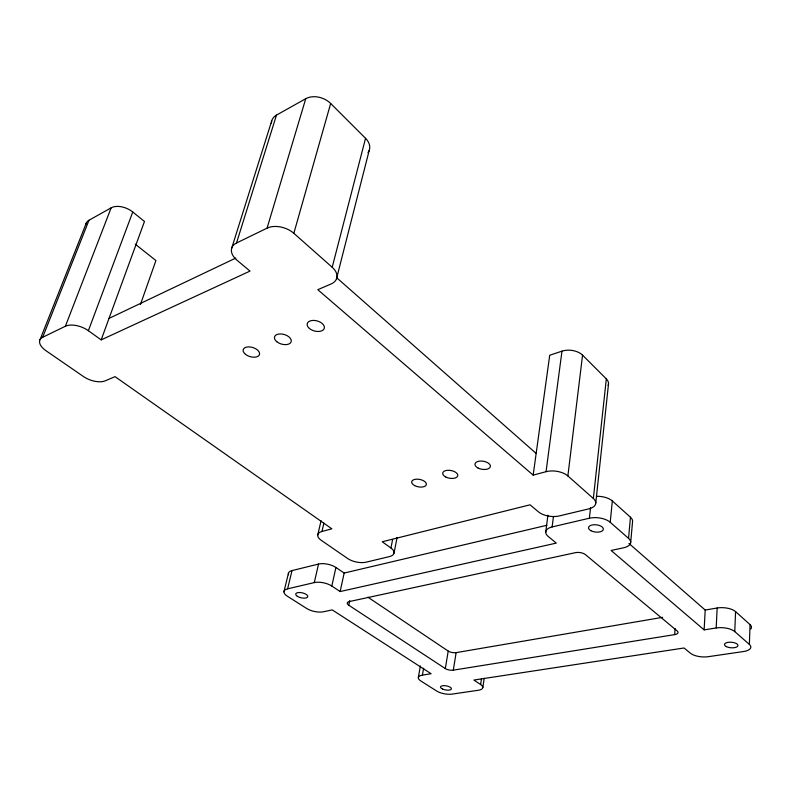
<?xml version="1.0" encoding="UTF-8"?>
<svg xmlns="http://www.w3.org/2000/svg" width="791" height="791" viewBox="0 0 791 791"><rect width="100%" height="100%" fill="white"/><g stroke="black" fill="none" stroke-linecap="round" stroke-linejoin="round"><path stroke-width="1.19" d="M423.61 668.227L422.404 675.118A11.232 4.252 10.2 0 0 420.763 680.922L436.741 691.077A11.114 4.143 10 0 0 452.056 694.102L478.357 690.256A11.301 4.281 9.5 0 0 480.621 684.522L473.868 680.052L684.047 647.987L690.414 653.208A13.22 5.408 5.1 0 0 708.172 656.698L743.451 651.547A13.556 5.577 4.4 0 0 749.374 644.408L750.036 624.593L735.571 611.611A13.585 5.873 4.3 0 0 717.15 608.002L705.196 610.049L628.954 543.447M749.374 644.408L734.78 631.604L735.571 611.611M597.156 496.303A14.91 7.514 6.1 0 1 612.343 500.96L630.457 517.235L628.548 538.364A14.851 7.129 6 0 1 623.585 547.797L611.107 550.457L704.138 629.893L716.191 627.955L717.15 608.002M704.138 629.893L705.196 610.049M674.683 634.619A6.704 2.828 5.5 0 0 677.215 630.951L585.389 554.59A7.178 3.372 6.9 0 0 575.482 552.652L349.246 601.575A6.19 2.591 11.8 0 0 348.762 605.214L445.323 668.583A5.774 2.244 9.9 0 0 453.312 670.155L674.683 634.619L675.089 628.499M630.684 542.577L632.563 521.506A14.713 7.257 5.8 0 0 630.457 517.235M628.548 538.364L610.217 522.278L612.343 500.96M593.359 498.498L606.321 378.879L582.562 355.139A14.811 8.859 6.2 0 0 561.976 351.155L549.715 355.248L533.164 475.124L546.047 471.683A15.701 8.147 7.2 0 1 567.869 475.935L593.359 498.498A15.415 7.781 6.6 0 1 588.682 508.9L559.227 515.95A15.108 7.544 7.4 0 1 538.533 511.906L530.039 504.816L382.241 541.766L390.932 548.015A13.526 6.19 11.5 0 1 389.35 556.617L366.114 562.174A13.328 6.002 11.9 0 1 347.753 558.575L321.245 540.322A13.585 6.229 12.6 0 1 321.957 531.473L323.895 523.118M595.761 503.096L608.526 383.813M422.404 675.118L431.115 673.724L332.23 609.91L323.45 611.779A12.191 5.013 12.5 0 1 306.661 608.477L287.351 596.216A12.359 5.151 12.9 0 1 287.608 588.84L314.284 582.591A12.577 5.339 12.5 0 1 331.815 586.042L340.14 591.549L556.3 543.101L548.232 536.476A14.683 7.099 7.3 0 1 552.128 526.935L589.394 518.214L590.561 507.575M567.869 475.935L582.562 355.139M552.128 526.935L553.443 516.474M545.721 532.284L547.916 515.168M546.047 471.683L561.976 351.155M482.836 687.498L484.201 678.263M480.621 684.522L481.482 678.737M453.312 670.155L456.13 652.634L662.611 617.326M445.323 668.583L448.21 651.072L367.884 597.175M418.35 677.403L420.367 665.963M394.027 553.107L397.112 537.396M390.932 548.015L392.603 539.62M348.762 605.214L349.731 600.646M340.14 591.549L344.164 573.05L546.848 525.283M331.815 586.042L335.928 567.473A12.468 5.448 12.5 0 0 318.536 564.062L292.008 570.588A12.261 5.26 13 0 0 288.537 574.77M314.284 582.591L318.536 564.062M317.705 535.161L321.067 520.735M283.929 591.856L288.339 573.683M287.608 588.84L292.008 570.588M336.452 278.966L369.16 150.567M533.164 475.124L317.784 289.684L331.043 283.989A18.727 11.687 16 0 0 332.2 267.269L365.541 138.306L330.668 103.473A18.005 12.992 20.2 0 0 305.741 98.707L276.484 115.11A17.709 12.448 20.9 0 0 271.382 123.307M332.2 267.269L293.837 233.305L330.668 103.473M321.957 531.473L331.854 528.833L115.031 376.635L105.272 380.817A16.314 8.236 19.8 0 1 83.53 376.585L46.046 350.769A16.819 8.533 21 0 1 42.665 337.292L65.386 326.238A17.076 8.879 20.9 0 1 88.374 330.697L101.169 339.883L250.005 271.095L237.003 260.239A18.974 11.727 18.7 0 1 236.489 243.015L267.071 228.144L305.741 98.707M236.489 243.015L276.484 115.11M231.644 248.354L271.718 120.855M140.403 304.604L155.916 260.555L135.271 244.192M101.169 339.883L144.476 221.48L132.769 211.998A16.057 9.591 23.1 0 0 111.155 207.825L88.987 220.254A15.84 9.235 23.2 0 0 85.932 224.1M88.374 330.697L132.769 211.998M65.386 326.238L111.155 207.825M40.005 339.744L86.338 222.963M42.665 337.292L88.987 220.254M109.02 318.407L235.827 258.054M335.928 567.473L344.164 573.05M336.867 277.898L536.16 453.431M267.071 228.144A19.32 12.27 18 0 1 293.837 233.305M365.541 138.306A17.481 12.429 17.4 0 1 367.963 152.712M606.321 378.879A14.554 8.483 5.5 0 1 608.16 385.444M716.191 627.955A13.704 5.755 4.6 0 1 734.78 631.604M589.394 518.214A15.059 7.376 6.3 0 1 610.217 522.278M750.036 624.593A13.437 5.695 4.2 0 1 750.817 629.013M456.13 652.634A5.735 2.294 9.8 0 1 448.21 651.072M445.64 476.943A7.643 3.935 10 0 0 457.722 475.856A7.643 3.935 10 0 0 447.33 470.319A7.643 3.935 10 0 0 445.64 476.943M477.991 468.005A7.801 4.093 9.2 0 0 490.341 466.67A7.801 4.093 9.2 0 0 479.682 461.104A7.801 4.093 9.2 0 0 477.991 468.005M309.429 328.483A8.839 5.221 15.2 0 0 324.023 328.967A8.839 5.221 15.2 0 0 313.869 320.414A8.839 5.221 15.2 0 0 309.429 328.483M414.662 485.615A7.485 3.787 10.8 0 0 426.379 484.586A7.485 3.787 10.8 0 0 416.046 479.198A7.485 3.787 10.8 0 0 414.662 485.615M245.536 354.378A8.513 4.766 16.7 0 0 259.349 354.912A8.513 4.766 16.7 0 0 249.185 346.893A8.513 4.766 16.7 0 0 245.536 354.378M276.791 341.712A8.661 4.983 16 0 0 290.969 342.226A8.661 4.983 16 0 0 280.815 333.95A8.661 4.983 16 0 0 276.791 341.712M442.634 689.09A5.577 2.086 10 0 0 451.424 688.991A5.577 2.086 10 0 0 443.83 685.639A5.577 2.086 10 0 0 442.634 689.09M297.337 596.325A6.18 2.571 12.8 0 0 307.541 597.175A6.18 2.571 12.8 0 0 300.343 592.528A6.18 2.571 12.8 0 0 297.337 596.325M726.346 646.623A6.773 2.788 4.5 0 0 737.706 646.227A6.773 2.788 4.5 0 0 729.638 642.193A6.773 2.788 4.5 0 0 726.346 646.623M590.857 530.702A7.495 3.658 6.4 0 0 603.207 529.881A7.495 3.658 6.4 0 0 593.744 524.74A7.495 3.658 6.4 0 0 590.857 530.702"/></g></svg>
